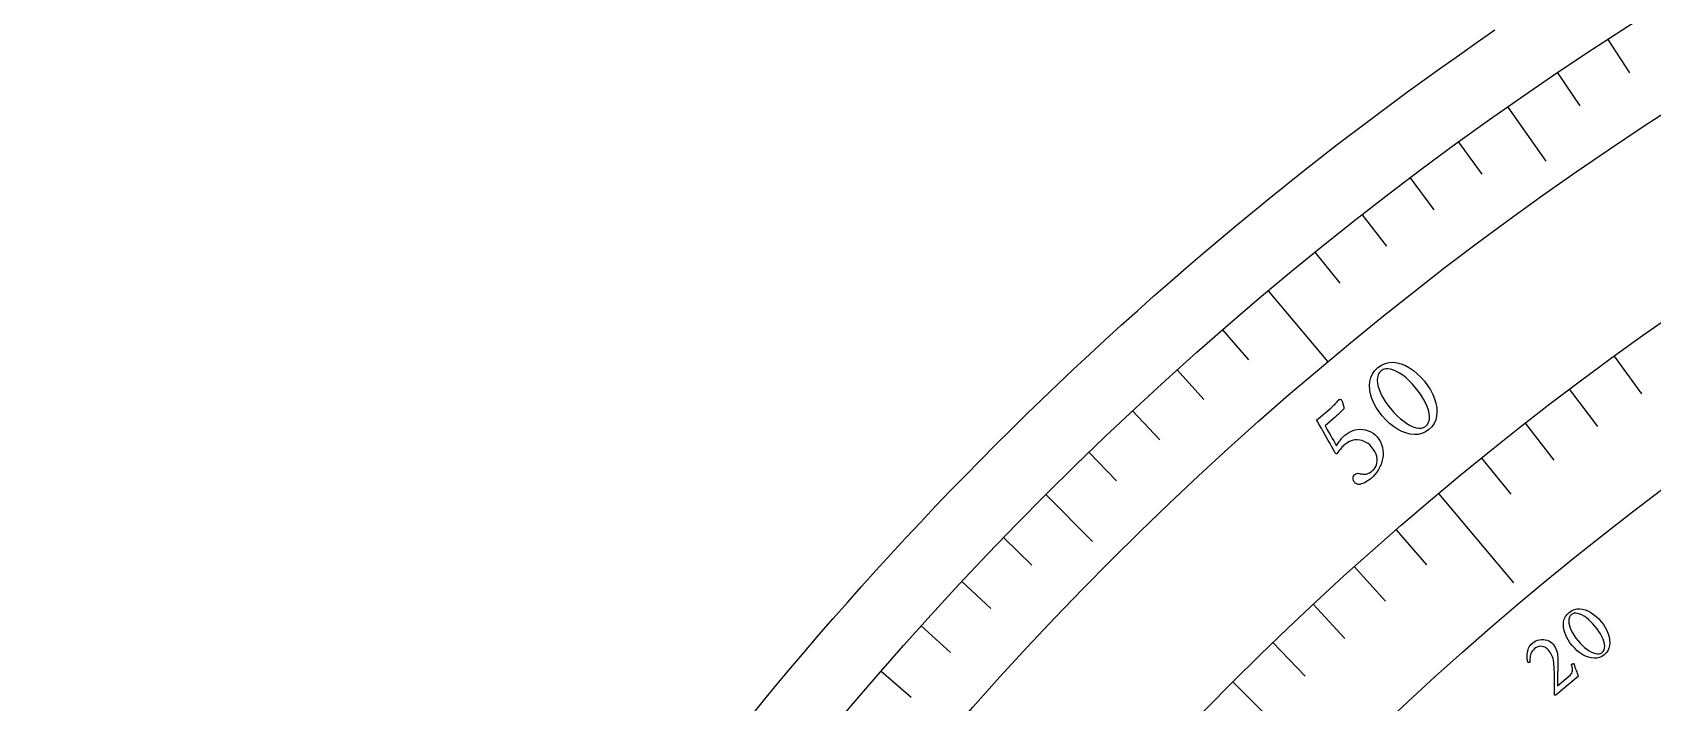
# Model space of a CAD drawing. Header units: millimetres. Extents: x -50 to 50, y -50 to 64.
# Drawn here: x -49 to -26.05, y 31.7 to 41.2 of the extents above; entities that cross this region are included whole.
import ezdxf

# ---------------------------------------------------------------- set-up
doc = ezdxf.new("R2010")
doc.units = ezdxf.units.MM
for name, color, linetype in [('CUT_OUTER', 1, 'Continuous'), ('ENGRAVE', 7, 'Continuous'), ('ENGRAVE_FINE', 8, 'Continuous'), ('TEXT', 5, 'Continuous')]:
    doc.layers.add(name, color=color, linetype=linetype)

msp = doc.modelspace()

# ---------------------------------------------------------------- linework, layer by layer
at = {"layer": 'CUT_OUTER'}
msp.add_lwpolyline([(-38.8444, 31.4819), (-38.6505, 31.7197), (-38.4552, 31.9562), (-38.2584, 32.1916), (-38.0601, 32.4257), (-37.8604, 32.6586), (-37.6593, 32.8903), (-37.4568, 33.1208), (-37.2529, 33.35), (-37.0476, 33.5779), (-36.8408, 33.8046), (-36.6327, 34.03), (-36.4232, 34.2542), (-36.2124, 34.477), (-36.0001, 34.6986), (-35.7865, 34.9188), (-35.5716, 35.1377), (-35.3553, 35.3553), (-35.1377, 35.5716), (-34.9188, 35.7865), (-34.6986, 36.0001), (-34.477, 36.2124), (-34.2542, 36.4232), (-34.03, 36.6327), (-33.8046, 36.8408), (-33.5779, 37.0476), (-33.35, 37.2529), (-33.1208, 37.4568), (-32.8903, 37.6593), (-32.6586, 37.8604), (-32.4257, 38.0601), (-32.1916, 38.2584), (-31.9562, 38.4552), (-31.7197, 38.6505), (-31.4819, 38.8444), (-31.243, 39.0369), (-31.0029, 39.2278), (-30.7616, 39.4173), (-30.5191, 39.6053), (-30.2756, 39.7918), (-30.0308, 39.9769), (-29.785, 40.1604), (-29.538, 40.3424), (-29.2899, 40.5229), (-29.0407, 40.7018), (-28.7904, 40.8792), (-28.539, 41.0551), (-28.2866, 41.2295)], dxfattribs=at)
at = {"layer": 'ENGRAVE'}
for points in [[(-28.1052, 40.1385), (-27.5675, 39.3705)], [(-31.4966, 37.5362), (-30.6529, 36.5307)], [(-29.0861, 34.6635), (-28.0255, 33.3995)], [(-34.6482, 34.6482), (-33.9853, 33.9853)], [(-31.9966, 31.9966), (-31.141, 31.141)]]:
    msp.add_lwpolyline(points, dxfattribs=at)
for radius in [49, 49, 47.6875, 45.25, 45.25, 43.325, 39.75, 39.75, 37.65, 33.75, 33.75]:
    msp.add_circle((0, 0), radius, dxfattribs=at)
at = {"layer": 'ENGRAVE_FINE'}
for points in [[(-26.6873, 41.0949), (-26.381, 40.6231)], [(-27.4005, 40.6228), (-27.0859, 40.1565)], [(-28.8015, 39.6418), (-28.4708, 39.1868)], [(-29.4889, 39.1331), (-29.1504, 38.6839)], [(-30.1674, 38.6125), (-29.8211, 38.1693)], [(-30.8367, 38.0802), (-30.4827, 37.643)], [(-32.1469, 36.9808), (-31.7779, 36.5562)], [(-26.5973, 36.608), (-26.2093, 36.0741)], [(-32.7874, 36.4141), (-32.411, 35.9961)], [(-27.2321, 36.1383), (-26.8349, 35.6112)], [(-33.4179, 35.8363), (-33.0343, 35.4249)], [(-27.8587, 35.6575), (-27.4523, 35.1374)], [(-34.0383, 35.2477), (-33.6475, 34.843)], [(-28.4767, 35.1659), (-28.0614, 34.6529)], [(-35.2477, 34.0383), (-34.843, 33.6475)], [(-29.6867, 34.1506), (-29.2537, 33.6525)], [(-30.2782, 33.6273), (-29.8365, 33.1368)], [(-35.8363, 33.4179), (-35.4249, 33.0343)], [(-30.8604, 33.0938), (-30.4103, 32.6111)], [(-36.4141, 32.7874), (-35.9961, 32.411)], [(-31.4333, 32.5501), (-30.9748, 32.0754)], [(-36.9808, 32.1469), (-36.5562, 31.7779)]]:
    msp.add_lwpolyline(points, dxfattribs=at)
at = {"layer": 'TEXT'}
for points in [[(-29.9442, 36.4464), (-29.894, 36.4813), (-29.8415, 36.5055), (-29.7866, 36.5189), (-29.7294, 36.5217), (-29.6711, 36.5149), (-29.6129, 36.4997), (-29.5548, 36.4761), (-29.4967, 36.4441), (-29.44, 36.4051), (-29.3856, 36.36), (-29.3338, 36.3091), (-29.2843, 36.2524), (-29.2392, 36.192), (-29.2004, 36.1305), (-29.168, 36.0679), (-29.1417, 36.0041), (-29.1226, 35.9406), (-29.1112, 35.8788), (-29.1078, 35.8188), (-29.1121, 35.7605), (-29.1253, 35.7055), (-29.1481, 35.6551), (-29.1806, 35.6095), (-29.2228, 35.5685), (-29.2701, 35.5359), (-29.3205, 35.5135), (-29.374, 35.5011), (-29.4307, 35.4988), (-29.489, 35.5056), (-29.5476, 35.5203), (-29.6063, 35.5431), (-29.6652, 35.574), (-29.723, 35.6118), (-29.7784, 35.6557), (-29.8313, 35.7055), (-29.8818, 35.7614), (-29.9279, 35.821), (-29.9676, 35.8819), (-30.001, 35.9441), (-30.028, 36.0076), (-30.0478, 36.0711), (-30.0593, 36.133), (-30.0625, 36.1933), (-30.0575, 36.2521), (-30.0436, 36.3078), (-30.0201, 36.3587), (-29.9869, 36.4049), (-29.9442, 36.4464)], [(-29.8958, 36.402), (-29.9211, 36.3757), (-29.939, 36.3445), (-29.9495, 36.3084), (-29.9525, 36.2675), (-29.9487, 36.223), (-29.9389, 36.176), (-29.9229, 36.1265), (-29.9009, 36.0746), (-29.8734, 36.0214), (-29.841, 35.9682), (-29.8039, 35.9148), (-29.7618, 35.8613), (-29.7175, 35.8108), (-29.6722, 35.7647), (-29.6259, 35.723), (-29.5787, 35.6859), (-29.5318, 35.654), (-29.4866, 35.6281), (-29.4432, 35.6083), (-29.4014, 35.5946), (-29.3625, 35.5878), (-29.3276, 35.5887), (-29.2966, 35.5975), (-29.2697, 35.6142), (-29.2432, 35.6416), (-29.225, 35.6736), (-29.2148, 35.7104), (-29.2129, 35.7518), (-29.2181, 35.7968), (-29.2295, 35.8444), (-29.2471, 35.8944), (-29.2709, 35.9469), (-29.2998, 36.0007), (-29.3329, 36.0543), (-29.37, 36.1077), (-29.4113, 36.1611), (-29.4554, 36.2125), (-29.5001, 36.2591), (-29.5453, 36.3007), (-29.5911, 36.3373), (-29.6364, 36.3684), (-29.6804, 36.3933), (-29.7229, 36.4121), (-29.7639, 36.4248), (-29.8025, 36.4305), (-29.8373, 36.4287), (-29.8684, 36.4191), (-29.8958, 36.402)], [(-30.4109, 35.4889), (-30.3704, 35.5197), (-30.329, 35.5434), (-30.2869, 35.56), (-30.244, 35.5695), (-30.2014, 35.5729), (-30.16, 35.5713), (-30.1198, 35.5645), (-30.0809, 35.5527), (-30.0444, 35.5365), (-30.0113, 35.5167), (-29.9816, 35.4932), (-29.9554, 35.466), (-29.9289, 35.4308), (-29.9073, 35.394), (-29.8909, 35.3558), (-29.8795, 35.3161), (-29.8728, 35.2757), (-29.8701, 35.2353), (-29.8716, 35.195), (-29.8772, 35.1547), (-29.8865, 35.115), (-29.8992, 35.0763), (-29.9153, 35.0388), (-29.9348, 35.0023), (-29.9573, 34.9675), (-29.9822, 34.9349), (-30.0097, 34.9046), (-30.0397, 34.8766), (-30.0538, 34.8653), (-30.0703, 34.8535), (-30.0893, 34.8412), (-30.1106, 34.8285), (-30.1332, 34.8165), (-30.1558, 34.8064), (-30.1785, 34.7982), (-30.2012, 34.7919), (-30.2066, 34.7919), (-30.2139, 34.7928), (-30.223, 34.7944), (-30.234, 34.7968), (-30.2453, 34.8003), (-30.2555, 34.8051), (-30.2644, 34.8113), (-30.2721, 34.8188), (-30.2829, 34.8333), (-30.2904, 34.8484), (-30.2946, 34.8639), (-30.2954, 34.8799), (-30.2934, 34.8953), (-30.2888, 34.909), (-30.2817, 34.9209), (-30.2721, 34.9312), (-30.258, 34.9411), (-30.2432, 34.947), (-30.2274, 34.949), (-30.2109, 34.9472), (-30.1941, 34.9437), (-30.1778, 34.9409), (-30.1619, 34.9387), (-30.1464, 34.9372), (-30.1288, 34.937), (-30.1115, 34.939), (-30.0945, 34.9433), (-30.0778, 34.9498), (-30.0618, 34.9579), (-30.0466, 34.9668), (-30.0323, 34.9767), (-30.0189, 34.9873), (-30.0022, 35.0038), (-29.9875, 35.0228), (-29.9749, 35.0444), (-29.9643, 35.0686), (-29.9568, 35.095), (-29.9536, 35.1235), (-29.9545, 35.154), (-29.9597, 35.1865), (-29.9702, 35.2206), (-29.987, 35.2561), (-30.0102, 35.2927), (-30.0397, 35.3306), (-30.0594, 35.3511), (-30.0821, 35.3696), (-30.1078, 35.3864), (-30.1366, 35.4012), (-30.1678, 35.4129), (-30.2007, 35.4202), (-30.2353, 35.423), (-30.2717, 35.4213), (-30.3092, 35.4137), (-30.3472, 35.3986), (-30.3858, 35.376), (-30.4248, 35.346), (-30.4364, 35.3353), (-30.4492, 35.3222), (-30.4633, 35.3067), (-30.4786, 35.2888), (-30.4931, 35.2707), (-30.5048, 35.2545), (-30.5137, 35.2403), (-30.5198, 35.2281), (-30.5221, 35.2268), (-30.525, 35.2262), (-30.5285, 35.2266), (-30.5326, 35.2277), (-30.5368, 35.2295), (-30.5407, 35.2318), (-30.5442, 35.2345), (-30.5473, 35.2377), (-30.5723, 35.2818), (-30.5973, 35.3259), (-30.6222, 35.37), (-30.6471, 35.4142), (-30.6716, 35.4575), (-30.6952, 35.4994), (-30.718, 35.5398), (-30.7399, 35.5787), (-30.7604, 35.615), (-30.7792, 35.6477), (-30.7961, 35.6767), (-30.8113, 35.7021), (-30.6105, 35.8743), (-30.5966, 35.8865), (-30.5828, 35.8992), (-30.5691, 35.9123), (-30.5555, 35.9259), (-30.5426, 35.9393), (-30.5311, 35.9518), (-30.5208, 35.9632), (-30.5118, 35.9738), (-30.5045, 35.9825), (-30.4992, 35.9888), (-30.4961, 35.9926), (-30.4951, 35.9938), (-30.49, 35.9947), (-30.4854, 35.9955), (-30.4811, 35.9963), (-30.4773, 35.997), (-30.4739, 35.9973), (-30.4707, 35.9967), (-30.4679, 35.9952), (-30.4654, 35.9929), (-30.4633, 35.9898), (-30.4604, 35.9845), (-30.4567, 35.977), (-30.4522, 35.9674), (-30.4475, 35.9563), (-30.4428, 35.9443), (-30.4384, 35.9314), (-30.4341, 35.9176), (-30.4304, 35.9036), (-30.4277, 35.8899), (-30.4261, 35.8765), (-30.4254, 35.8634), (-30.4389, 35.8496), (-30.4538, 35.8346), (-30.4701, 35.8184), (-30.4877, 35.801), (-30.5071, 35.7824), (-30.5285, 35.7627), (-30.5519, 35.7418), (-30.5773, 35.7197), (-30.6913, 35.6219), (-30.6714, 35.5863), (-30.6512, 35.5506), (-30.6307, 35.5146), (-30.6099, 35.4785), (-30.5893, 35.4427), (-30.5694, 35.4076), (-30.5503, 35.3731), (-30.5319, 35.3394), (-30.5216, 35.3575), (-30.5088, 35.377), (-30.4934, 35.3979), (-30.4755, 35.4203), (-30.4571, 35.4419), (-30.4402, 35.4605), (-30.4247, 35.4762), (-30.4109, 35.4889)], [(-27.2358, 32.9789), (-27.2015, 33.0029), (-27.1655, 33.0195), (-27.128, 33.0288), (-27.0888, 33.0308), (-27.0487, 33.0262), (-27.0088, 33.0158), (-26.9688, 32.9997), (-26.9288, 32.9779), (-26.8897, 32.9512), (-26.8522, 32.9204), (-26.8164, 32.8856), (-26.7822, 32.8467), (-26.751, 32.8053), (-26.7242, 32.7632), (-26.7016, 32.7202), (-26.6834, 32.6764), (-26.6701, 32.6328), (-26.6621, 32.5904), (-26.6596, 32.5491), (-26.6625, 32.509), (-26.6714, 32.4711), (-26.687, 32.4364), (-26.7093, 32.4049), (-26.7383, 32.3766), (-26.7708, 32.3541), (-26.8055, 32.3386), (-26.8423, 32.33), (-26.8813, 32.3283), (-26.9214, 32.3329), (-26.9617, 32.3429), (-27.0021, 32.3586), (-27.0427, 32.3797), (-27.0824, 32.4057), (-27.1205, 32.4359), (-27.1569, 32.4701), (-27.1916, 32.5085), (-27.2233, 32.5495), (-27.2507, 32.5913), (-27.2737, 32.634), (-27.2923, 32.6777), (-27.306, 32.7213), (-27.314, 32.7638), (-27.3163, 32.8052), (-27.313, 32.8456), (-27.3036, 32.8838), (-27.2876, 32.9187), (-27.265, 32.9505), (-27.2358, 32.9789)], [(-27.2025, 32.9485), (-27.2198, 32.9304), (-27.232, 32.909), (-27.239, 32.8842), (-27.241, 32.8561), (-27.2383, 32.8255), (-27.2314, 32.7933), (-27.2204, 32.7593), (-27.2052, 32.7237), (-27.1862, 32.6871), (-27.1639, 32.6506), (-27.1383, 32.6139), (-27.1093, 32.5772), (-27.0788, 32.5425), (-27.0476, 32.5108), (-27.0158, 32.4822), (-26.9832, 32.4567), (-26.951, 32.4348), (-26.9199, 32.4171), (-26.89, 32.4036), (-26.8612, 32.3942), (-26.8345, 32.3896), (-26.8104, 32.3903), (-26.7892, 32.3964), (-26.7706, 32.4079), (-26.7525, 32.4268), (-26.7399, 32.4489), (-26.733, 32.4742), (-26.7317, 32.5027), (-26.7354, 32.5337), (-26.7433, 32.5663), (-26.7556, 32.6007), (-26.7721, 32.6368), (-26.7921, 32.6736), (-26.815, 32.7104), (-26.8406, 32.7471), (-26.8691, 32.7836), (-26.8996, 32.8189), (-26.9305, 32.8508), (-26.9616, 32.8793), (-26.9932, 32.9044), (-27.0244, 32.9256), (-27.0546, 32.9427), (-27.0839, 32.9555), (-27.1121, 32.9642), (-27.1385, 32.9681), (-27.1624, 32.9668), (-27.1837, 32.9602), (-27.2025, 32.9485)], [(-27.1715, 32.2563), (-27.1664, 32.2405), (-27.1607, 32.2238), (-27.1545, 32.2062), (-27.1478, 32.1878), (-27.1409, 32.1693), (-27.1342, 32.1515), (-27.1277, 32.1345), (-27.1214, 32.1182), (-27.1158, 32.1036), (-27.1111, 32.0916), (-27.1074, 32.0822), (-27.1047, 32.0754), (-27.4222, 31.8044), (-27.4246, 31.8042), (-27.4273, 31.8043), (-27.4303, 31.8046), (-27.4336, 31.8052), (-27.4368, 31.806), (-27.4394, 31.807), (-27.4415, 31.8081), (-27.4429, 31.8095), (-27.4425, 31.848), (-27.4422, 31.8872), (-27.442, 31.9271), (-27.4419, 31.9676), (-27.4421, 32.0083), (-27.4426, 32.0484), (-27.4434, 32.0881), (-27.4446, 32.1272), (-27.4462, 32.1651), (-27.4482, 32.2009), (-27.4507, 32.2346), (-27.4537, 32.2663), (-27.4579, 32.2975), (-27.4635, 32.3253), (-27.4705, 32.3495), (-27.479, 32.3703), (-27.4889, 32.3891), (-27.5001, 32.4074), (-27.5126, 32.4252), (-27.5264, 32.4425), (-27.5475, 32.4637), (-27.5706, 32.4799), (-27.5958, 32.4911), (-27.623, 32.4973), (-27.6505, 32.4982), (-27.6766, 32.4933), (-27.7013, 32.4827), (-27.7244, 32.4664), (-27.7416, 32.45), (-27.7558, 32.4326), (-27.7672, 32.4142), (-27.7756, 32.3948), (-27.7817, 32.3754), (-27.7862, 32.3567), (-27.7891, 32.3387), (-27.7904, 32.3216), (-27.7906, 32.306), (-27.7905, 32.2928), (-27.7899, 32.2821), (-27.7889, 32.2737), (-27.7921, 32.2716), (-27.796, 32.2702), (-27.8006, 32.2696), (-27.806, 32.2696), (-27.8112, 32.2701), (-27.8152, 32.2709), (-27.8181, 32.2719), (-27.8199, 32.2732), (-27.8221, 32.2799), (-27.8244, 32.2892), (-27.8266, 32.301), (-27.8289, 32.3154), (-27.8307, 32.3317), (-27.8314, 32.3493), (-27.8311, 32.3682), (-27.8297, 32.3885), (-27.827, 32.4093), (-27.8226, 32.4302), (-27.8167, 32.4509), (-27.8091, 32.4716), (-27.7994, 32.4917), (-27.7872, 32.5106), (-27.7724, 32.5283), (-27.755, 32.5448), (-27.7318, 32.5621), (-27.7073, 32.5758), (-27.6814, 32.5859), (-27.6542, 32.5922), (-27.6266, 32.5951), (-27.5995, 32.5948), (-27.5731, 32.5912), (-27.5472, 32.5844), (-27.5227, 32.5745), (-27.5003, 32.5618), (-27.4802, 32.5462), (-27.4623, 32.5277), (-27.4466, 32.5073), (-27.4332, 32.486), (-27.4221, 32.4637), (-27.4133, 32.4406), (-27.4066, 32.4168), (-27.4016, 32.3924), (-27.3984, 32.3675), (-27.397, 32.3421), (-27.3965, 32.3078), (-27.3963, 32.2721), (-27.3964, 32.2351), (-27.3968, 32.1966), (-27.3973, 32.158), (-27.3979, 32.1205), (-27.3985, 32.0843), (-27.3992, 32.0492), (-27.3998, 32.0164), (-27.4003, 31.9871), (-27.4007, 31.9613), (-27.401, 31.9389), (-27.2183, 32.0948), (-27.2062, 32.1069), (-27.1971, 32.1202), (-27.1911, 32.1347), (-27.1883, 32.1503), (-27.1881, 32.1675), (-27.1901, 32.1868), (-27.1944, 32.2081), (-27.2009, 32.2315), (-27.2016, 32.2351), (-27.2009, 32.2388), (-27.1988, 32.2424), (-27.1953, 32.246), (-27.1935, 32.2473), (-27.1911, 32.2487), (-27.188, 32.2503), (-27.1842, 32.2521), (-27.1803, 32.2537), (-27.1769, 32.255), (-27.174, 32.2558), (-27.1715, 32.2563)]]:
    msp.add_lwpolyline(points, close=True, dxfattribs=at)

doc.saveas('drawing.dxf')
